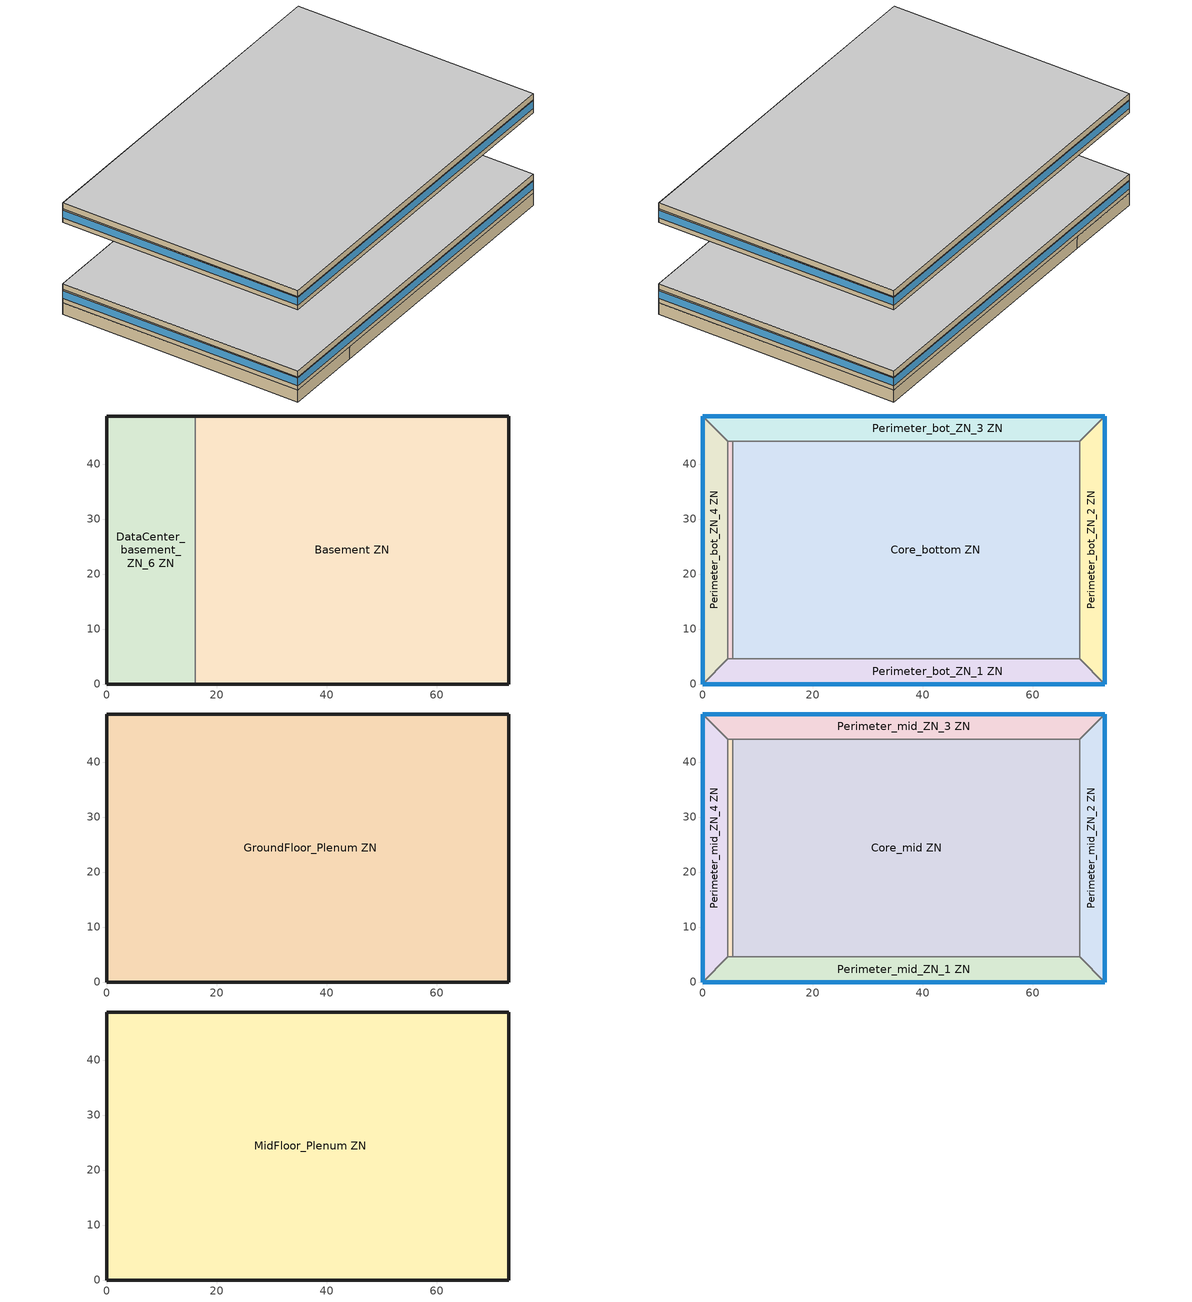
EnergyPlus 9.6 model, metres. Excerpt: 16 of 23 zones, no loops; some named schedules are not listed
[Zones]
Basement ZN
 floor ground (Basement Floor construction): 73.11,48.74 73.11,0 16.08,0 16.08,48.74 z-2.44
 wall ground (Basement Wall construction): 16.08,0 73.11,0 73.11,48.74 16.08,48.74 z-2.44:0
 wall to DataCenter_basement_ZN_6 ZN (Typical Interior Wall): 16.08,48.74 16.08,0 z-2.44:0
DataCenter_basement_ZN_6 ZN
 floor ground (Basement Floor construction): 16.08,48.74 16.08,0 0,0 0,48.74 z-2.44
 wall ground (Basement Wall construction): 16.08,48.74 0,48.74 0,0 16.08,0 z-2.44:0
Core_bottom ZN
 floor to Basement ZN (Typical Interior Floor): 68.53,44.16 68.53,4.57 16.08,4.57 16.08,44.16 z0
 floor to DataCenter_basement_ZN_6 ZN (Typical Interior Floor): 16.08,44.16 16.08,4.57 5.49,4.57 5.49,44.16 z0
 wall to Perimeter_bot_ZN_2 ZN (Typical Interior Wall): 68.53,4.57 68.53,44.16 z0:2.74
 wall to Perimeter_bot_ZN_3 ZN (Typical Interior Wall): 68.53,44.16 5.49,44.16 z0:2.74
 wall to Perimeter_bot_ZN_1 ZN (Typical Interior Wall): 5.49,4.57 68.53,4.57 z0:2.74
 wall to DataCenter_bot_ZN_6 ZN (Typical Interior Wall): 5.49,44.16 5.49,4.57 z0:2.74
DataCenter_bot_ZN_6 ZN
 floor to DataCenter_basement_ZN_6 ZN (Typical Interior Floor): 5.49,44.16 5.49,4.57 4.57,4.57 4.57,44.16 z0
 wall to Perimeter_bot_ZN_3 ZN (Typical Interior Wall): 5.49,44.16 4.57,44.16 z0:2.74
 wall to Perimeter_bot_ZN_1 ZN (Typical Interior Wall): 4.57,4.57 5.49,4.57 z0:2.74
 wall to Perimeter_bot_ZN_4 ZN (Typical Interior Wall): 4.57,44.16 4.57,4.57 z0:2.74
Perimeter_bot_ZN_1 ZN
 floor to DataCenter_basement_ZN_6 ZN (Typical Interior Floor): 16.08,4.57 16.08,0 0,0 4.57,4.57 z0
 floor to Basement ZN (Typical Interior Floor): 68.53,4.57 73.11,0 16.08,0 16.08,4.57 z0
 wall outside (Typical Insulated Exterior Mass Wall R-9.62): 0,0 73.11,0 z0:2.74
 wall to Perimeter_bot_ZN_2 ZN (Typical Interior Wall): 73.11,0 68.53,4.57 z0:2.74
 wall to Perimeter_bot_ZN_4 ZN (Typical Interior Wall): 4.57,4.57 0,0 z0:2.74
 window (U 0.52 SHGC 0.40 Dbl Ref-D Clr 6mm/13mm Air): 0,0 73.11,0 z0.91:2.5
Perimeter_bot_ZN_2 ZN
 floor to Basement ZN (Typical Interior Floor): 73.11,48.74 73.11,0 68.53,4.57 68.53,44.16 z0
 wall outside (Typical Insulated Exterior Mass Wall R-9.62): 73.11,0 73.11,48.74 z0:2.74
 wall to Perimeter_bot_ZN_3 ZN (Typical Interior Wall): 73.11,48.74 68.53,44.16 z0:2.74
 window (U 0.52 SHGC 0.40 Dbl Ref-D Clr 6mm/13mm Air): 73.11,0 73.11,48.74 z0.91:2.5
Perimeter_bot_ZN_3 ZN
 floor to DataCenter_basement_ZN_6 ZN (Typical Interior Floor): 16.08,48.74 16.08,44.16 4.57,44.16 0,48.74 z0
 floor to Basement ZN (Typical Interior Floor): 73.11,48.74 68.53,44.16 16.08,44.16 16.08,48.74 z0
 wall outside (Typical Insulated Exterior Mass Wall R-9.62): 73.11,48.74 0,48.74 z0:2.74
 wall to Perimeter_bot_ZN_4 ZN (Typical Interior Wall): 0,48.74 4.57,44.16 z0:2.74
 window (U 0.52 SHGC 0.40 Dbl Ref-D Clr 6mm/13mm Air): 73.11,48.74 0,48.74 z0.91:2.5
Perimeter_bot_ZN_4 ZN
 floor to DataCenter_basement_ZN_6 ZN (Typical Interior Floor): 0,48.74 4.57,44.16 4.57,4.57 0,0 z0
 wall outside (Typical Insulated Exterior Mass Wall R-9.62): 0,48.74 0,0 z0:2.74
 window (U 0.52 SHGC 0.40 Dbl Ref-D Clr 6mm/13mm Air): 0,48.74 0,0 z0.91:2.5
GroundFloor_Plenum ZN
 floor to Core_bottom ZN (Typical Interior Floor): 68.53,44.16 68.53,4.57 5.49,4.57 5.49,44.16 z2.74
 floor to DataCenter_bot_ZN_6 ZN (Typical Interior Floor): 5.49,44.16 5.49,4.57 4.57,4.57 4.57,44.16 z2.74
 floor to Perimeter_bot_ZN_1 ZN (Typical Interior Floor): 68.53,4.57 73.11,0 0,0 4.57,4.57 z2.74
 floor to Perimeter_bot_ZN_2 ZN (Typical Interior Floor): 73.11,48.74 73.11,0 68.53,4.57 68.53,44.16 z2.74
 floor to Perimeter_bot_ZN_3 ZN (Typical Interior Floor): 73.11,48.74 68.53,44.16 4.57,44.16 0,48.74 z2.74
 floor to Perimeter_bot_ZN_4 ZN (Typical Interior Floor): 0,48.74 4.57,44.16 4.57,4.57 0,0 z2.74
 wall outside (Typical Insulated Exterior Mass Wall R-9.62): 73.11,0 73.11,48.74 0,48.74 0,0 73.11,0 z2.74:3.96
 ceiling adiabatic (Floor Adiabatic construction): 73.11,0 73.11,48.74 0,48.74 0,0 z3.96
Core_mid ZN
 floor adiabatic (Floor Adiabatic construction): 68.53,44.16 68.53,4.57 5.49,4.57 5.49,44.16 z16.77
 wall to Perimeter_mid_ZN_2 ZN (Typical Interior Wall): 68.53,4.57 68.53,44.16 z16.77:19.51
 wall to Perimeter_mid_ZN_3 ZN (Typical Interior Wall): 68.53,44.16 5.49,44.16 z16.77:19.51
 wall to Perimeter_mid_ZN_1 ZN (Typical Interior Wall): 5.49,4.57 68.53,4.57 z16.77:19.51
 wall to DataCenter_mid_ZN_6 ZN (Typical Interior Wall): 5.49,44.16 5.49,4.57 z16.77:19.51
DataCenter_mid_ZN_6 ZN
 floor adiabatic (Floor Adiabatic construction): 5.49,44.16 5.49,4.57 4.57,4.57 4.57,44.16 z16.77
 wall to Perimeter_mid_ZN_3 ZN (Typical Interior Wall): 5.49,44.16 4.57,44.16 z16.77:19.51
 wall to Perimeter_mid_ZN_1 ZN (Typical Interior Wall): 4.57,4.57 5.49,4.57 z16.77:19.51
 wall to Perimeter_mid_ZN_4 ZN (Typical Interior Wall): 4.57,44.16 4.57,4.57 z16.77:19.51
Perimeter_mid_ZN_1 ZN
 floor adiabatic (Floor Adiabatic construction): 68.53,4.57 73.11,0 0,0 4.57,4.57 z16.77
 wall outside (Typical Insulated Exterior Mass Wall R-9.62): 0,0 73.11,0 z16.77:19.51
 wall to Perimeter_mid_ZN_2 ZN (Typical Interior Wall): 73.11,0 68.53,4.57 z16.77:19.51
 wall to Perimeter_mid_ZN_4 ZN (Typical Interior Wall): 4.57,4.57 0,0 z16.77:19.51
 window (U 0.52 SHGC 0.40 Dbl Ref-D Clr 6mm/13mm Air): 0,0 73.11,0 z17.68:19.27
Perimeter_mid_ZN_2 ZN
 floor adiabatic (Floor Adiabatic construction): 73.11,48.74 73.11,0 68.53,4.57 68.53,44.16 z16.77
 wall outside (Typical Insulated Exterior Mass Wall R-9.62): 73.11,0 73.11,48.74 z16.77:19.51
 wall to Perimeter_mid_ZN_3 ZN (Typical Interior Wall): 73.11,48.74 68.53,44.16 z16.77:19.51
 window (U 0.52 SHGC 0.40 Dbl Ref-D Clr 6mm/13mm Air): 73.11,0 73.11,48.74 z17.68:19.27
Perimeter_mid_ZN_3 ZN
 floor adiabatic (Floor Adiabatic construction): 73.11,48.74 68.53,44.16 4.57,44.16 0,48.74 z16.77
 wall outside (Typical Insulated Exterior Mass Wall R-9.62): 73.11,48.74 0,48.74 z16.77:19.51
 wall to Perimeter_mid_ZN_4 ZN (Typical Interior Wall): 0,48.74 4.57,44.16 z16.77:19.51
 window (U 0.52 SHGC 0.40 Dbl Ref-D Clr 6mm/13mm Air): 73.11,48.74 0,48.74 z17.68:19.27
Perimeter_mid_ZN_4 ZN
 floor adiabatic (Floor Adiabatic construction): 0,48.74 4.57,44.16 4.57,4.57 0,0 z16.77
 wall outside (Typical Insulated Exterior Mass Wall R-9.62): 0,48.74 0,0 z16.77:19.51
 window (U 0.52 SHGC 0.40 Dbl Ref-D Clr 6mm/13mm Air): 0,48.74 0,0 z17.68:19.27
MidFloor_Plenum ZN
 floor to Core_mid ZN (Typical Interior Floor): 68.53,44.16 68.53,4.57 5.49,4.57 5.49,44.16 z19.51
 floor to DataCenter_mid_ZN_6 ZN (Typical Interior Floor): 5.49,44.16 5.49,4.57 4.57,4.57 4.57,44.16 z19.51
 floor to Perimeter_mid_ZN_1 ZN (Typical Interior Floor): 68.53,4.57 73.11,0 0,0 4.57,4.57 z19.51
 floor to Perimeter_mid_ZN_2 ZN (Typical Interior Floor): 73.11,48.74 73.11,0 68.53,4.57 68.53,44.16 z19.51
 floor to Perimeter_mid_ZN_3 ZN (Typical Interior Floor): 73.11,48.74 68.53,44.16 4.57,44.16 0,48.74 z19.51
 floor to Perimeter_mid_ZN_4 ZN (Typical Interior Floor): 0,48.74 4.57,44.16 4.57,4.57 0,0 z19.51
 wall outside (Typical Insulated Exterior Mass Wall R-9.62): 73.11,0 73.11,48.74 0,48.74 0,0 73.11,0 z19.51:20.73
 ceiling adiabatic (Floor Adiabatic construction): 73.11,0 73.11,48.74 0,48.74 0,0 z20.73
[Building]
Test Building: North Axis {deg}=0; Terrain=City; Loads Convergence Tolerance Value {W}=0.04; Temperature Convergence Tolerance Value {deltaC}=0.2; Solar Distribution=FullInteriorAndExterior; Maximum Number of Warmup Days=25; Minimum Number of Warmup Days=6
[Site:Location]
Baltimore Blt Washngtn IntL: Latitude {deg}=39.17; Longitude {deg}=-76.68; Time Zone {hr}=-5; Elevation {m}=45
[Site:GroundTemperature:BuildingSurface]
19.527, 19.502, 19.536, 19.598, 20.002, 21.64, 22.225, 22.375, 21.449, 20.121, 19.802, 19.633
[Site:WaterMainsTemperature]
Calculation Method=Correlation; Annual Average Outdoor Air Temperature {C}=13.15; Maximum Difference In Monthly Average Outdoor Air Temperatures {deltaC}=25.8
[SizingPeriod:DesignDay] Day of Month=21; Dry-Bulb Temperature Range Modifier Type=DefaultMultipliers; Humidity Condition Type=Wetbulb; Barometric Pressure {Pa}=100786; Rain Indicator=No; Snow Indicator=No; Daylight Saving Time Indicator=No
Name | Month | Day Type | Maximum Dry-Bulb Temperature {C} | Daily Dry-Bulb Temperature Range {deltaC} | Wetbulb or DewPoint at Maximum Dry-Bulb {C} | Wind Speed {m/s} | Wind Direction {deg} | Solar Model Indicator | ASHRAE Clear Sky Optical Depth for Beam Irradiance (taub) | ASHRAE Clear Sky Optical Depth for Diffuse Irradiance (taud) | Sky Clearness
Baltimore Blt Washngtn IntL Ann Clg .4% Condns DB=>MWB | 7 | SummerDesignDay | 34.4 | 10.4 | 23.9 | 4.6 | 280 | ASHRAETau | 0.552 | 1.769
Baltimore Blt Washngtn IntL Ann Htg 99.6% Condns DB | 1 | WinterDesignDay | -10.6 | 0 | -10.6 | 3.9 | 290 | ASHRAEClearSky |  |  | 0
[Material] Thermal Absorptance=0.9
Name | Roughness | Thickness {m} | Conductivity {W/m-K} | Density {kg/m3} | Specific Heat {J/kg-K} | Solar Absorptance | Visible Absorptance
1/2IN Gypsum | Smooth | 0.0127 | 0.16 | 784.9 | 830 | 0.4 | 0.4
100mm Normalweight concrete floor | MediumSmooth | 0.1016 | 2.31 | 2322 | 832 | 0.7 | 0.7
1IN Stucco | Smooth | 0.0253 | 0.6918 | 1858 | 837 | 0.7 | 0.92
8IN CONCRETE HW RefBldg | Rough | 0.2032 | 1.311 | 2240 | 836.8 | 0.7 | 0.7
G01 13mm gypsum board | Smooth | 0.0127 | 0.16 | 800 | 1090 | 0.7 | 0.5
M10 200mm concrete block basement wall | MediumRough | 0.2032 | 1.326 | 1842 | 912 | 0.7 | 0.7
Std Wood 6inch | MediumSmooth | 0.15 | 0.12 | 540 | 1210 | 0.7 | 0.7
[Material:NoMass] Thermal Absorptance=0.9; Solar Absorptance=0.7
Name | Roughness | Thermal Resistance {m2-K/W} | Visible Absorptance
CP02 CARPET PAD | VeryRough | 0.21648 | 0.8
Nonres_Floor_Insulation | MediumSmooth | 2.88292 | 0.7
Typical Insulation R-7.23 | Smooth | 1.27273 | 0.7
[WindowMaterial:Gas]
AIR 13MM: Gas Type=Air; Thickness {m}=0.0127
[WindowMaterial:Glazing] Optical Data Type=SpectralAverage; Thickness {m}=0.006; Infrared Transmittance at Normal Incidence=0; Front Side Infrared Hemispherical Emissivity=0.84; Conductivity {W/m-K}=0.9; Dirt Correction Factor for Solar and Visible Transmittance=1; Solar Diffusing=No
Name | Solar Transmittance at Normal Incidence | Front Side Solar Reflectance at Normal Incidence | Back Side Solar Reflectance at Normal Incidence | Visible Transmittance at Normal Incidence | Front Side Visible Reflectance at Normal Incidence | Back Side Visible Reflectance at Normal Incidence | Back Side Infrared Hemispherical Emissivity
CLEAR 6MM | 0.775 | 0.071 | 0.071 | 0.881 | 0.08 | 0.08 | 0.84
REF D CLEAR 6MM | 0.429 | 0.308 | 0.379 | 0.334 | 0.453 | 0.505 | 0.82
[Construction]
Basement Floor construction: M10 200mm concrete block basement wall, CP02 CARPET PAD
Basement Wall construction: M10 200mm concrete block basement wall
Floor Adiabatic construction: CP02 CARPET PAD, 100mm Normalweight concrete floor, Nonres_Floor_Insulation
InteriorFurnishings: Std Wood 6inch
Typical Insulated Exterior Mass Wall R-9.62: 1IN Stucco, 8IN CONCRETE HW RefBldg, Typical Insulation R-7.23, 1/2IN Gypsum
Typical Interior Floor: 100mm Normalweight concrete floor, CP02 CARPET PAD
Typical Interior Wall: G01 13mm gypsum board, G01 13mm gypsum board
U 0.52 SHGC 0.40 Dbl Ref-D Clr 6mm/13mm Air: REF D CLEAR 6MM, AIR 13MM, CLEAR 6MM
[Zone]
Name | Part of Total Floor Area | Multiplier
Basement ZN; Core_bottom ZN; Perimeter_bot_ZN_1 ZN; Perimeter_bot_ZN_2 ZN; Perimeter_bot_ZN_3 ZN; Perimeter_bot_ZN_4 ZN | Yes
Core_mid ZN; Perimeter_mid_ZN_1 ZN; Perimeter_mid_ZN_2 ZN; Perimeter_mid_ZN_3 ZN; Perimeter_mid_ZN_4 ZN | Yes | 10
DataCenter_basement_ZN_6 ZN; DataCenter_bot_ZN_6 ZN
DataCenter_mid_ZN_6 ZN |  | 10
GroundFloor_Plenum ZN | No
MidFloor_Plenum ZN | No | 10
[InternalMass] Construction=InteriorFurnishings
Name | Zone or ZoneList | Surface Area {m2}
Basement Mass | Basement ZN | 5558.85
Core_bottom Mass | Core_bottom ZN | 4992.24
Core_mid Mass | Core_mid ZN | 4992.24
DataCenter_basement_ZN_6 Mass | DataCenter_basement_ZN_6 ZN | 1567.36
DataCenter_bot_ZN_6 Mass | DataCenter_bot_ZN_6 ZN | 72.4055
DataCenter_mid_ZN_6 Mass | DataCenter_mid_ZN_6 ZN | 72.4055
Perimeter_bot_ZN_1 Mass | Perimeter_bot_ZN_1 ZN | 626.839
Perimeter_bot_ZN_2 Mass | Perimeter_bot_ZN_2 ZN | 403.95
Perimeter_bot_ZN_3 Mass | Perimeter_bot_ZN_3 ZN | 626.826
Perimeter_bot_ZN_4 Mass | Perimeter_bot_ZN_4 ZN | 403.95
Perimeter_mid_ZN_1 Mass | Perimeter_mid_ZN_1 ZN | 626.839
Perimeter_mid_ZN_2 Mass | Perimeter_mid_ZN_2 ZN | 403.95
Perimeter_mid_ZN_3 Mass | Perimeter_mid_ZN_3 ZN | 626.826
Perimeter_mid_ZN_4 Mass | Perimeter_mid_ZN_4 ZN | 403.95
[ZoneInfiltration:DesignFlowRate] Design Flow Rate Calculation Method=Flow/ExteriorArea; Flow per Exterior Surface Area {m3/s-m2}=0.000569573; Constant Term Coefficient=0; Temperature Term Coefficient=0; Velocity Term Coefficient=0.224; Velocity Squared Term Coefficient=0
Name | Zone or ZoneList | Schedule
GroundFloor_Plenum Infiltration | GroundFloor_Plenum ZN | Always On Discrete
MidFloor_Plenum Infiltration | MidFloor_Plenum ZN | Always On Discrete
Perimeter_bot_ZN_1 Infiltration | Perimeter_bot_ZN_1 ZN | OfficeLarge INFIL_SCH_PNNL
Perimeter_bot_ZN_2 Infiltration | Perimeter_bot_ZN_2 ZN | OfficeLarge INFIL_SCH_PNNL
Perimeter_bot_ZN_3 Infiltration | Perimeter_bot_ZN_3 ZN | OfficeLarge INFIL_SCH_PNNL
Perimeter_bot_ZN_4 Infiltration | Perimeter_bot_ZN_4 ZN | OfficeLarge INFIL_SCH_PNNL
Perimeter_mid_ZN_1 Infiltration | Perimeter_mid_ZN_1 ZN | OfficeLarge INFIL_SCH_PNNL
Perimeter_mid_ZN_2 Infiltration | Perimeter_mid_ZN_2 ZN | OfficeLarge INFIL_SCH_PNNL
Perimeter_mid_ZN_3 Infiltration | Perimeter_mid_ZN_3 ZN | OfficeLarge INFIL_SCH_PNNL
Perimeter_mid_ZN_4 Infiltration | Perimeter_mid_ZN_4 ZN | OfficeLarge INFIL_SCH_PNNL
[Daylighting:Controls] Lighting Control Type=Stepped; Number of Stepped Control Steps=3; Glare Calculation Azimuth Angle of View Direction Clockwise from Zone y-Axis {deg}=-0; Illuminance Setpoint at Reference Point 1 {lux}=300
Name | Zone or Space | Glare Calculation Daylighting Reference Point | Daylighting Reference Point 1 | Fraction of Lights Controlled by Reference Point 1
{643e7ebf-549d-4d12-86a4-e7035bc97e5e} | Perimeter_bot_ZN_1 ZN | Perimeter_bot_ZN_1 Daylt Sensor 1 | Perimeter_bot_ZN_1 Daylt Sensor 1 | 0.5632
{753542f1-7ea0-45f5-98a4-7a7fe38d3a2f} | Perimeter_bot_ZN_2 ZN | Perimeter_bot_ZN_2 Daylt Sensor 1 | Perimeter_bot_ZN_2 Daylt Sensor 1 | 0.572324
{8a474a7d-4fde-4a6d-ba2a-3dafec1c0041} | Perimeter_bot_ZN_3 ZN | Perimeter_bot_ZN_3 Daylt Sensor 1 | Perimeter_bot_ZN_3 Daylt Sensor 1 | 0.563212
{26b52ec4-40ef-427b-af4f-de58f49cddc5} | Perimeter_bot_ZN_4 ZN | Perimeter_bot_ZN_4 Daylt Sensor 1 | Perimeter_bot_ZN_4 Daylt Sensor 1 | 0.572324
{d991eac8-9413-40ec-b4e4-10809f36e061} | Perimeter_mid_ZN_1 ZN | Perimeter_mid_ZN_1 Daylt Sensor 1 | Perimeter_mid_ZN_1 Daylt Sensor 1 | 0.5632
{2de87eda-6d24-441f-b0fe-8fef5d5d1fde} | Perimeter_mid_ZN_2 ZN | Perimeter_mid_ZN_2 Daylt Sensor 1 | Perimeter_mid_ZN_2 Daylt Sensor 1 | 0.572324
{c516f2a0-2a40-4808-83cc-a449ad962cd9} | Perimeter_mid_ZN_3 ZN | Perimeter_mid_ZN_3 Daylt Sensor 1 | Perimeter_mid_ZN_3 Daylt Sensor 1 | 0.563212
{5bdc92bc-f92e-4941-a061-650c454d120a} | Perimeter_mid_ZN_4 ZN | Perimeter_mid_ZN_4 Daylt Sensor 1 | Perimeter_mid_ZN_4 Daylt Sensor 1 | 0.572324
[AvailabilityManager:NightCycle] Applicability Schedule=Always On Discrete; Control Type=CycleOnAny; Thermostat Tolerance {deltaC}=1; Cycling Run Time Control Type=FixedRunTime; Cycling Run Time {s}=3600
Name | Fan Schedule
Availability Manager Night Cycle 4; Availability Manager Night Cycle 1; Availability Manager Night Cycle 2; Availability Manager Night Cycle 3 | OfficeLarge HVACOperationSchd
Availability Manager Night Cycle 5 | DataCenter_basement_ZN_6 ZN PSZ-AC Data Center Occ Sch
Availability Manager Night Cycle 6; Availability Manager Night Cycle 8 | Always On Discrete
Availability Manager Night Cycle 7 | DataCenter_mid_ZN_6 ZN PSZ-AC Data Center Occ Sch
[AvailabilityManager:Scheduled] Schedule=Always On Discrete
CAV_bas OA Sys Availability Manager; DataCenter_basement_ZN_6 ZN PSZ-AC Data Center OA Sys Availability Manager; DataCenter_bot_ZN_6 ZN PSZ-AC Data Center OA Sys Availability Manager; DataCenter_mid_ZN_6 ZN PSZ-AC Data Center OA Sys Availability Manager; DataCenter_top_ZN_6 ZN PSZ-AC Data Center OA Sys Availability Manager; VAV_bot WITH REHEAT OA Sys Availability Manager; VAV_mid WITH REHEAT OA Sys Availability Manager; VAV_top WITH REHEAT OA Sys Availability Manager
[AirLoopHVAC:ReturnPlenum]
Name | Zone
Air Loop HVAC Return Plenum 1 | GroundFloor_Plenum ZN
Air Loop HVAC Return Plenum 2 | MidFloor_Plenum ZN
[HeatExchanger:AirToAir:SensibleAndLatent]
VAV_mid WITH REHEAT ERV: Availability Schedule=Always On Discrete; Nominal Supply Air Flow Rate {m3/s}=Autosize; Sensible Effectiveness at 100% Heating Air Flow=0.5; Latent Effectiveness at 100% Heating Air Flow=0.5; Sensible Effectiveness at 75% Heating Air Flow=0.5; Latent Effectiveness at 75% Heating Air Flow=0.5; Sensible Effectiveness at 100% Cooling Air Flow=0.5; Latent Effectiveness at 100% Cooling Air Flow=0.5; Sensible Effectiveness at 75% Cooling Air Flow=0.5; Latent Effectiveness at 75% Cooling Air Flow=0.5; Nominal Electric Power {W}=109319; Supply Air Outlet Temperature Control=Yes; Heat Exchanger Type=Rotary; Frost Control Type=ExhaustOnly; Threshold Temperature {C}=-23.3; Initial Defrost Time Fraction=0.167; Rate of Defrost Time Fraction Increase {1/K}=1.44; Economizer Lockout=Yes
[SetpointManager:OutdoorAirPretreat]
Setpoint Manager Outdoor Air Pretreat 1: Control Variable=Temperature; Minimum Setpoint Temperature {C}=-99; Maximum Setpoint Temperature {C}=99; Minimum Setpoint Humidity Ratio {kgWater/kgDryAir}=1e-005; Maximum Setpoint Humidity Ratio {kgWater/kgDryAir}=1
[Exterior:Lights]
Name | Schedule | Design Level {W} | Control Option
Fuel equipment 1 | Large Office BLDG ELEVATORS | 244444 | ScheduleNameOnly
Fuel equipment 2 | OfficeLarge ELEV_LIGHT_FAN_SCH_ADD_DF | 1270.8 | ScheduleNameOnly
NonDimming Exterior Lights Def | OfficeLarge Exterior_lighting_schedule_a | 12979.2 | AstronomicalClock
Occ Sensing Exterior Lights Def | OfficeLarge Exterior_lighting_schedule_b | 43305.1 | AstronomicalClock
[EnergyManagementSystem:Sensor]
Name | Output:Variable or Output:Meter Index Key | Output:Variable or Output:Meter
CurntFacilityHVACElectDemand | Whole Building | Facility Total HVAC Electricity Demand Rate
VAV_mid_WITH_REHEAT_Discharge_Air_Flow_Sensor | Node 109 | System Node Mass Flow Rate
VAV_mid_WITH_REHEAT_Discharge_Air_Humidity_Sensor | Node 109 | System Node Relative Humidity
VAV_mid_WITH_REHEAT_Discharge_Air_Pressure_Sensor | Node 109 | System Node Pressure
VAV_mid_WITH_REHEAT_Discharge_Air_Temp_Sensor | Node 109 | System Node Temperature
VAV_mid_WITH_REHEAT_Exhaust_Air_Flow_Sensor | Node 299 | System Node Mass Flow Rate
VAV_mid_WITH_REHEAT_Exhaust_Air_Humidity_Sensor | Node 299 | System Node Relative Humidity
VAV_mid_WITH_REHEAT_Exhaust_Air_Pressure_Sensor | Node 299 | System Node Pressure
VAV_mid_WITH_REHEAT_Exhaust_Air_Temp_Sensor | Node 299 | System Node Temperature
VAV_mid_WITH_REHEAT_Mixed_Air_Flow_Sensor | Node 121 | System Node Mass Flow Rate
VAV_mid_WITH_REHEAT_Mixed_Air_Humidity_Sensor | Node 121 | System Node Relative Humidity
VAV_mid_WITH_REHEAT_Mixed_Air_Pressure_Sensor | Node 121 | System Node Pressure
VAV_mid_WITH_REHEAT_Mixed_Air_Temp_Sensor | Node 121 | System Node Temperature
VAV_mid_WITH_REHEAT_Outside_Air_Flow_Sensor | Node 298 | System Node Mass Flow Rate
VAV_mid_WITH_REHEAT_Outside_Air_Humidity_Sensor | Node 298 | System Node Relative Humidity
VAV_mid_WITH_REHEAT_Outside_Air_Pressure_Sensor | Node 298 | System Node Pressure
VAV_mid_WITH_REHEAT_Outside_Air_Temp_Sensor | Node 298 | System Node Temperature
VAV_mid_WITH_REHEAT_Return_Air_Flow_Sensor | Node 108 | System Node Mass Flow Rate
VAV_mid_WITH_REHEAT_Return_Air_Humidity_Sensor | Node 108 | System Node Relative Humidity
